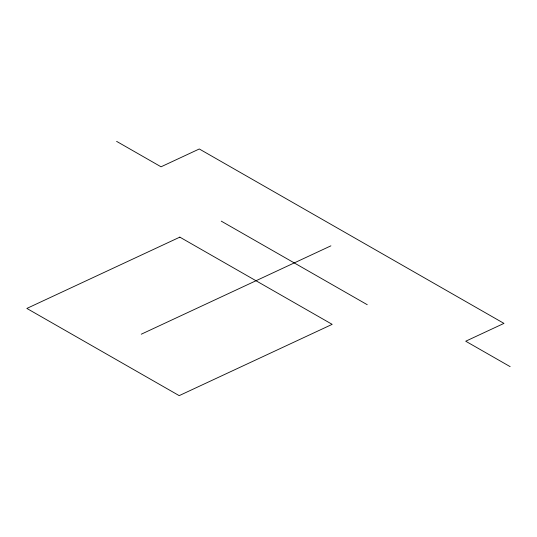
<?xml version="1.0" encoding="UTF-8"?>
<svg xmlns="http://www.w3.org/2000/svg" width="537" height="537" viewBox="0 0 537 537"><rect width="100%" height="100%" fill="white"/><g stroke="black" fill="none" stroke-linecap="round" stroke-linejoin="round"><path stroke-width="0.81" d="M141.265 334.209L330.906 245.839M116.603 141.365L161.04 166.799L199.287 148.977L503.961 323.388L465.713 341.217L510.15 366.65M221.257 221.137L367.248 304.707M179.835 237.139L26.85 308.433L179.19 395.635L332.175 324.348L179.835 237.139"/></g></svg>
